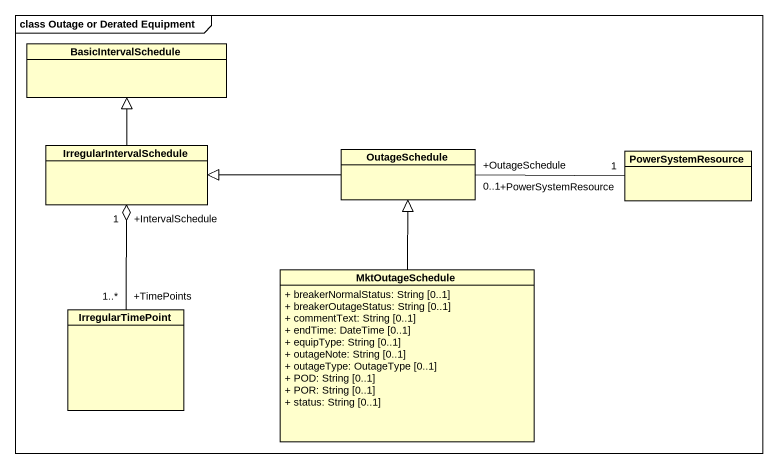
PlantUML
@startuml
mainframe class Outage or Derated Equipment
hide circle
hide empty members
skinparam classAttributeIconSize 0
class BasicIntervalSchedule
class IrregularIntervalSchedule
class OutageSchedule
class PowerSystemResource
class MktOutageSchedule {
  + breakerNormalStatus: String [0..1]
  + breakerOutageStatus: String [0..1]
  + commentText: String [0..1]
  + endTime: DateTime [0..1]
  + equipType: String [0..1]
  + outageNote: String [0..1]
  + outageType: OutageType [0..1]
  + POD: String [0..1]
  + POR: String [0..1]
  + status: String [0..1]
}
class IrregularTimePoint
IrregularIntervalSchedule -up-|> BasicIntervalSchedule
IrregularIntervalSchedule "+IntervalSchedule\n1" o-- "+TimePoints\n1..*" IrregularTimePoint
OutageSchedule -left-|> IrregularIntervalSchedule
OutageSchedule "+OutageSchedule\n0..1" -right- "+PowerSystemResource\n1" PowerSystemResource
MktOutageSchedule -up-|> OutageSchedule
@enduml
